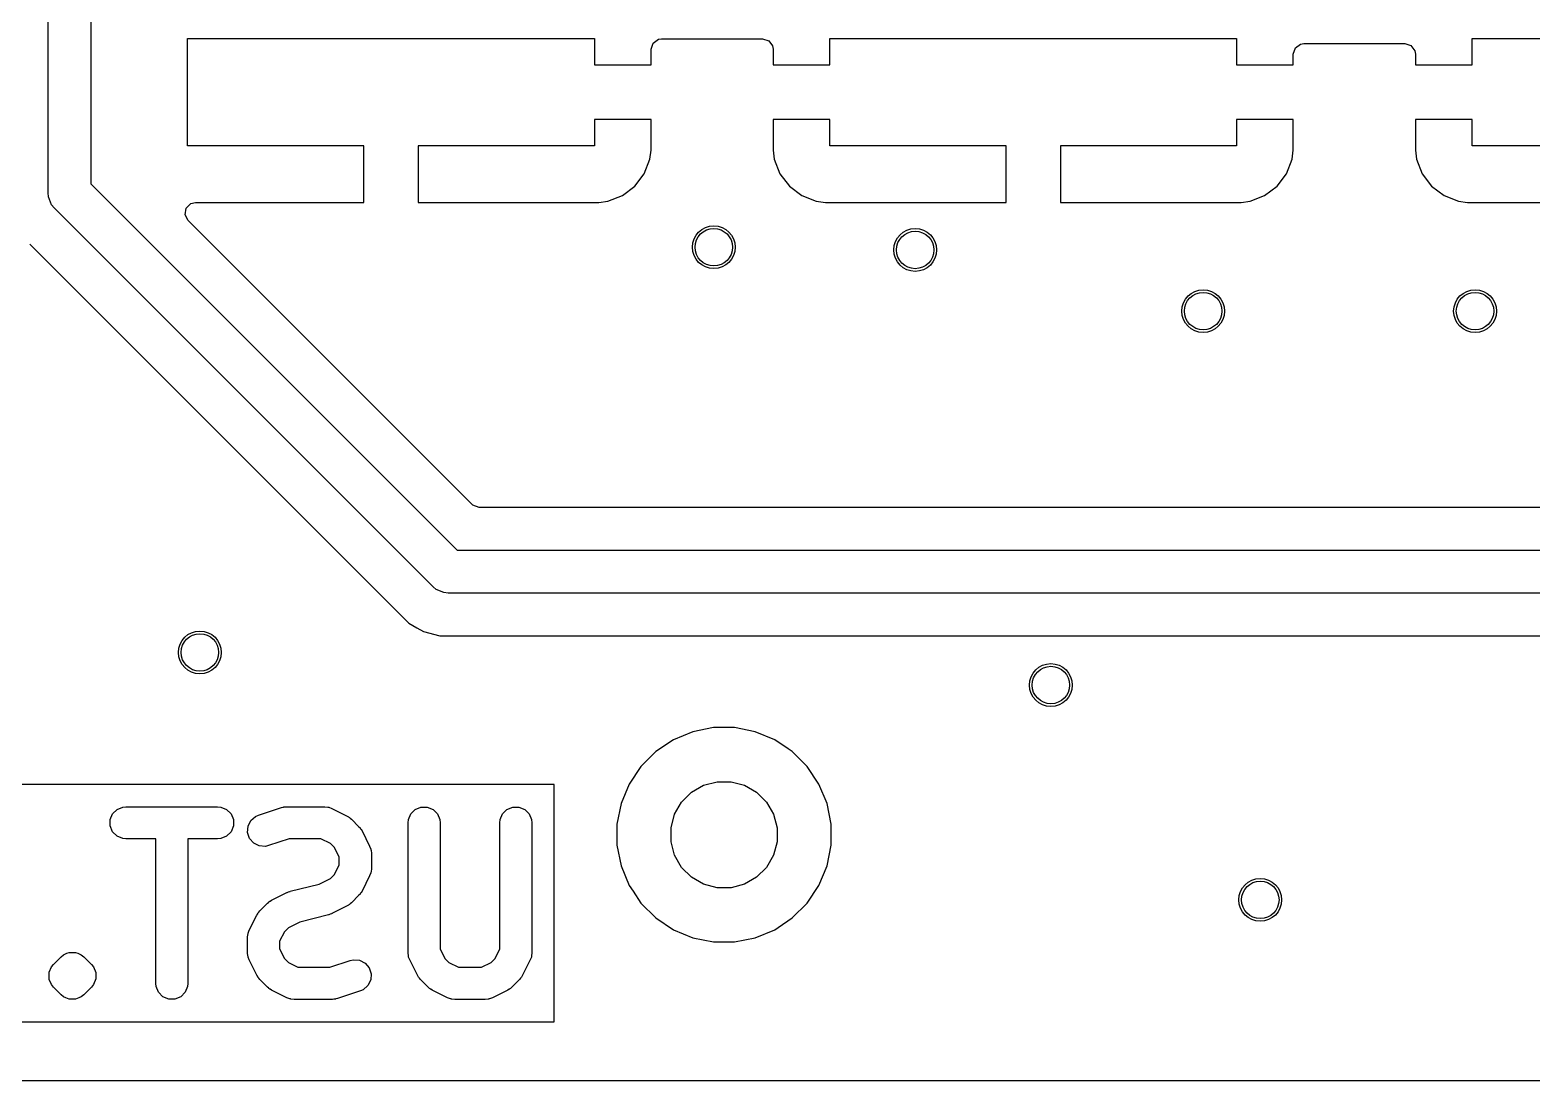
# Model space of a CAD drawing. Extents: x 3.9 to 7.48, y -4.89 to -2.91.
# Drawn here: x 4.357 to 4.91, y -4.887 to -4.501 of the extents above; entities that cross this region are included whole.
import ezdxf

# ---------------------------------------------------------------- set-up
doc = ezdxf.new("R2010")
doc.units = 0
doc.header["$MEASUREMENT"] = 0
doc.layers.add('BLACK', color=7, linetype='CONTINUOUS')

msp = doc.modelspace()

# ---------------------------------------------------------------- linework, layer by layer
at = {"layer": 'BLACK', "linetype": 'CONTINUOUS'}
for p, q in [((4.37955, -4.48352), (4.37955, -4.55726)), ((4.3638, -4.56052), (4.3638, -4.48678)), ((4.41513, -4.54319), (4.41513, -4.50382)), ((4.41513, -4.50382), (4.56474, -4.50382)), ((4.56474, -4.50382), (4.56474, -4.5135)), ((4.5856, -4.50773), (4.58635, -4.50544)), ((4.58635, -4.50544), (4.5883, -4.50403)), ((4.5883, -4.50403), (4.5895, -4.50384)), ((4.5895, -4.50384), (4.62659, -4.50384)), ((4.62659, -4.50384), (4.62888, -4.50458)), ((4.62888, -4.50458), (4.6303, -4.50653)), ((4.6303, -4.50653), (4.63049, -4.50773)), ((4.65135, -4.5135), (4.65135, -4.50382)), ((4.65135, -4.50382), (4.80096, -4.50382)), ((4.80096, -4.50382), (4.80096, -4.5135)), ((4.82182, -4.5095), (4.82257, -4.50721)), ((4.82257, -4.50721), (4.82452, -4.5058)), ((4.82452, -4.5058), (4.82572, -4.50561)), ((4.82572, -4.50561), (4.86281, -4.50561)), ((4.86281, -4.50561), (4.8651, -4.50635)), ((4.8651, -4.50635), (4.86652, -4.5083)), ((4.88757, -4.5135), (4.88757, -4.50382)), ((4.88757, -4.50382), (5.03718, -4.50382)), ((4.5856, -4.5135), (4.5856, -4.50773)), ((4.63049, -4.50773), (4.63049, -4.5135)), ((4.82182, -4.5135), (4.82182, -4.5095)), ((4.86652, -4.5083), (4.86671, -4.5095)), ((4.86671, -4.5095), (4.86671, -4.5135)), ((4.56474, -4.5135), (4.5856, -4.5135)), ((4.5856, -4.5135), (4.5856, -4.5135)), ((4.63049, -4.5135), (4.63049, -4.5135)), ((4.63049, -4.5135), (4.65135, -4.5135)), ((4.80096, -4.5135), (4.82182, -4.5135)), ((4.82182, -4.5135), (4.82182, -4.5135)), ((4.86671, -4.5135), (4.86671, -4.5135)), ((4.86671, -4.5135), (4.88757, -4.5135)), ((4.5856, -4.5335), (4.56474, -4.5335)), ((4.56474, -4.5335), (4.56474, -4.54319)), ((4.5856, -4.54482), (4.5856, -4.5335)), ((4.5856, -4.5335), (4.5856, -4.5335)), ((4.65135, -4.5335), (4.63049, -4.5335)), ((4.63049, -4.5335), (4.63049, -4.5335)), ((4.63049, -4.5335), (4.63049, -4.54482)), ((4.65135, -4.54319), (4.65135, -4.5335)), ((4.82182, -4.5335), (4.80096, -4.5335)), ((4.80096, -4.5335), (4.80096, -4.54319)), ((4.82182, -4.54482), (4.82182, -4.5335)), ((4.82182, -4.5335), (4.82182, -4.5335)), ((4.88757, -4.5335), (4.86671, -4.5335)), ((4.86671, -4.5335), (4.86671, -4.5335)), ((4.86671, -4.5335), (4.86671, -4.54482)), ((4.88757, -4.54319), (4.88757, -4.5335)), ((4.47993, -4.54319), (4.41513, -4.54319)), ((4.47993, -4.56405), (4.47993, -4.54319)), ((4.56474, -4.54319), (4.49993, -4.54319)), ((4.49993, -4.54319), (4.49993, -4.56405)), ((4.5852, -4.54817), (4.5856, -4.54482)), ((4.5856, -4.54482), (4.5856, -4.54482)), ((4.63049, -4.54482), (4.63089, -4.54817)), ((4.71616, -4.54319), (4.65135, -4.54319)), ((4.71616, -4.56405), (4.71616, -4.54319)), ((4.80096, -4.54319), (4.73616, -4.54319)), ((4.73616, -4.54319), (4.73616, -4.56405)), ((4.82142, -4.54817), (4.82182, -4.54482)), ((4.82182, -4.54482), (4.82182, -4.54482)), ((4.86671, -4.54482), (4.86711, -4.54817)), ((4.95238, -4.54319), (4.88757, -4.54319)), ((4.5831, -4.55351), (4.5852, -4.54817)), ((4.63089, -4.54817), (4.63299, -4.55351)), ((4.81932, -4.55351), (4.82142, -4.54817)), ((4.86711, -4.54817), (4.86921, -4.55351)), ((4.37955, -4.55726), (4.51424, -4.69195)), ((4.57963, -4.55808), (4.5831, -4.55351)), ((4.63299, -4.55351), (4.63646, -4.55808)), ((4.81585, -4.55808), (4.81932, -4.55351)), ((4.86921, -4.55351), (4.87268, -4.55808)), ((4.36395, -4.56205), (4.3638, -4.56052)), ((4.36513, -4.56489), (4.36395, -4.56205)), ((4.56972, -4.56365), (4.57506, -4.56155)), ((4.57506, -4.56155), (4.57963, -4.55808)), ((4.57963, -4.55808), (4.57963, -4.55808)), ((4.63646, -4.55808), (4.63646, -4.55808)), ((4.63646, -4.55808), (4.64103, -4.56155)), ((4.64103, -4.56155), (4.64637, -4.56365)), ((4.80595, -4.56365), (4.81128, -4.56155)), ((4.81128, -4.56155), (4.81585, -4.55808)), ((4.81585, -4.55808), (4.81585, -4.55808)), ((4.87268, -4.55808), (4.87268, -4.55808)), ((4.87268, -4.55808), (4.87725, -4.56155)), ((4.87725, -4.56155), (4.88259, -4.56365)), ((4.36611, -4.56608), (4.36513, -4.56489)), ((4.50541, -4.70539), (4.36611, -4.56608)), ((4.4142, -4.56856), (4.41458, -4.56618)), ((4.41458, -4.56618), (4.41629, -4.56448)), ((4.41629, -4.56448), (4.41805, -4.56405)), ((4.41805, -4.56405), (4.47993, -4.56405)), ((4.47993, -4.56405), (4.47993, -4.56405)), ((4.49993, -4.56405), (4.49993, -4.56405)), ((4.49993, -4.56405), (4.56637, -4.56405)), ((4.56637, -4.56405), (4.56972, -4.56365)), ((4.56637, -4.56405), (4.56637, -4.56405)), ((4.64637, -4.56365), (4.64972, -4.56405)), ((4.64972, -4.56405), (4.64972, -4.56405)), ((4.64972, -4.56405), (4.71616, -4.56405)), ((4.71616, -4.56405), (4.71616, -4.56405)), ((4.73616, -4.56405), (4.73616, -4.56405)), ((4.73616, -4.56405), (4.80259, -4.56405)), ((4.80259, -4.56405), (4.80595, -4.56365)), ((4.80259, -4.56405), (4.80259, -4.56405)), ((4.88259, -4.56365), (4.88594, -4.56405)), ((4.88594, -4.56405), (4.88594, -4.56405)), ((4.88594, -4.56405), (4.95238, -4.56405)), ((4.4153, -4.57071), (4.4142, -4.56856)), ((4.51963, -4.67504), (4.4153, -4.57071)), ((4.35716, -4.57943), (4.49206, -4.71434)), ((4.52009, -4.67543), (4.51963, -4.67504)), ((4.52239, -4.67618), (4.52009, -4.67543)), ((5.29074, -4.67618), (4.52239, -4.67618)), ((4.51424, -4.69195), (5.29976, -4.69195)), ((4.5066, -4.70637), (4.50541, -4.70539)), ((4.50944, -4.70754), (4.5066, -4.70637)), ((4.51098, -4.70769), (4.50944, -4.70754)), ((5.29976, -4.70769), (4.51098, -4.70769)), ((4.49206, -4.71434), (4.49206, -4.71434)), ((4.49206, -4.71434), (4.49646, -4.71874)), ((4.49646, -4.71874), (4.49943, -4.72045)), ((4.49943, -4.72045), (4.50185, -4.72185)), ((4.50185, -4.72185), (4.50185, -4.72185)), ((4.50185, -4.72185), (4.50185, -4.72185)), ((4.50185, -4.72185), (4.50787, -4.72346)), ((4.50787, -4.72346), (4.50787, -4.72346)), ((4.50787, -4.72346), (4.51433, -4.72346)), ((4.51433, -4.72346), (4.51433, -4.72346)), ((4.51433, -4.72346), (5.29074, -4.72346)), ((4.5938, -4.76167), (4.58734, -4.76598)), ((4.60096, -4.7587), (4.5938, -4.76167)), ((4.60857, -4.75718), (4.60096, -4.7587)), ((4.60096, -4.7587), (4.60096, -4.7587)), ((4.61633, -4.75718), (4.60857, -4.75718)), ((4.60857, -4.75718), (4.60857, -4.75718)), ((4.62394, -4.7587), (4.61633, -4.75718)), ((4.61633, -4.75718), (4.61633, -4.75718)), ((4.63111, -4.76167), (4.62394, -4.7587)), ((4.63598, -4.76492), (4.63111, -4.76167)), ((4.63111, -4.76167), (4.63111, -4.76167)), ((4.63111, -4.76167), (4.63111, -4.76167)), ((4.58734, -4.76598), (4.58186, -4.77146)), ((4.58734, -4.76598), (4.58734, -4.76598)), ((4.63756, -4.76598), (4.63598, -4.76492)), ((4.64305, -4.77146), (4.63756, -4.76598)), ((4.58186, -4.77146), (4.57755, -4.77791)), ((4.58186, -4.77146), (4.58186, -4.77146)), ((4.64736, -4.77791), (4.64305, -4.77146)), ((4.54994, -4.77806), (4.23774, -4.77806)), ((4.54994, -4.79269), (4.54994, -4.77806)), ((4.57755, -4.77791), (4.57458, -4.78508)), ((4.60492, -4.77839), (4.60988, -4.77706)), ((4.60988, -4.77706), (4.61502, -4.77706)), ((4.61502, -4.77706), (4.61999, -4.77839)), ((4.65033, -4.78508), (4.64736, -4.77791)), ((4.59684, -4.78459), (4.60047, -4.78095)), ((4.60047, -4.78095), (4.60492, -4.77839)), ((4.61999, -4.77839), (4.62444, -4.78095)), ((4.62444, -4.78095), (4.62807, -4.78459)), ((4.38666, -4.79102), (4.38755, -4.78889)), ((4.38755, -4.78889), (4.38918, -4.78726)), ((4.38918, -4.78726), (4.3913, -4.78638)), ((4.3913, -4.78638), (4.39246, -4.78626)), ((4.39246, -4.78626), (4.4262, -4.78626)), ((4.4262, -4.78626), (4.42735, -4.78638)), ((4.42735, -4.78638), (4.42948, -4.78726)), ((4.42948, -4.78726), (4.43111, -4.78889)), ((4.43111, -4.78889), (4.43199, -4.79102)), ((4.44015, -4.78985), (4.44121, -4.78938)), ((4.44121, -4.78938), (4.44964, -4.78657)), ((4.44964, -4.78657), (4.45022, -4.78644)), ((4.45022, -4.78644), (4.45036, -4.78638)), ((4.45036, -4.78638), (4.45057, -4.78635)), ((4.45057, -4.78635), (4.45077, -4.78631)), ((4.45077, -4.78631), (4.45093, -4.78632)), ((4.45093, -4.78632), (4.45151, -4.78626)), ((4.45151, -4.78626), (4.46557, -4.78626)), ((4.46557, -4.78626), (4.46672, -4.78638)), ((4.46672, -4.78638), (4.46692, -4.78646)), ((4.46692, -4.78646), (4.46713, -4.78647)), ((4.46713, -4.78647), (4.46821, -4.78689)), ((4.46821, -4.78689), (4.47384, -4.7897)), ((4.49634, -4.79102), (4.49722, -4.78889)), ((4.49722, -4.78889), (4.49885, -4.78726)), ((4.49885, -4.78726), (4.50098, -4.78638)), ((4.50098, -4.78638), (4.50328, -4.78638)), ((4.50328, -4.78638), (4.50541, -4.78726)), ((4.50541, -4.78726), (4.50704, -4.78889)), ((4.50704, -4.78889), (4.50792, -4.79102)), ((4.53008, -4.79102), (4.53097, -4.78889)), ((4.53097, -4.78889), (4.5326, -4.78726)), ((4.5326, -4.78726), (4.53472, -4.78638)), ((4.53472, -4.78638), (4.53703, -4.78638)), ((4.53703, -4.78638), (4.53916, -4.78726)), ((4.53916, -4.78726), (4.54079, -4.78889)), ((4.54079, -4.78889), (4.54167, -4.79102)), ((4.57458, -4.78508), (4.57306, -4.79269)), ((4.57458, -4.78508), (4.57458, -4.78508)), ((4.59294, -4.794), (4.59427, -4.78904)), ((4.59427, -4.78904), (4.59684, -4.78459)), ((4.62807, -4.78459), (4.63064, -4.78904)), ((4.63064, -4.78904), (4.63197, -4.794)), ((4.65184, -4.79269), (4.65033, -4.78508)), ((4.38666, -4.79332), (4.38666, -4.79102)), ((4.38755, -4.79545), (4.38666, -4.79332)), ((4.43199, -4.79332), (4.43111, -4.79545)), ((4.43199, -4.79102), (4.43199, -4.79332)), ((4.43722, -4.79572), (4.43738, -4.79342)), ((4.43738, -4.79342), (4.43841, -4.79136)), ((4.43841, -4.79136), (4.44015, -4.78985)), ((4.47384, -4.7897), (4.47433, -4.79001)), ((4.47433, -4.79001), (4.47448, -4.79007)), ((4.47448, -4.79007), (4.47464, -4.7902)), ((4.47464, -4.7902), (4.47482, -4.79031)), ((4.47482, -4.79031), (4.47492, -4.79043)), ((4.47492, -4.79043), (4.47537, -4.7908)), ((4.47537, -4.7908), (4.47818, -4.79362)), ((4.47818, -4.79362), (4.47856, -4.79407)), ((4.47856, -4.79407), (4.47867, -4.79417)), ((4.47867, -4.79417), (4.47879, -4.79435)), ((4.47879, -4.79435), (4.47892, -4.79451)), ((4.47892, -4.79451), (4.47898, -4.79465)), ((4.47898, -4.79465), (4.47929, -4.79515)), ((4.49622, -4.79217), (4.49634, -4.79102)), ((4.49622, -4.83997), (4.49622, -4.79217)), ((4.50792, -4.79102), (4.50804, -4.79217)), ((4.50804, -4.79217), (4.50804, -4.83858)), ((4.52997, -4.79217), (4.53008, -4.79102)), ((4.52997, -4.83858), (4.52997, -4.79217)), ((4.54167, -4.79102), (4.54178, -4.79217)), ((4.54178, -4.79217), (4.54178, -4.83997)), ((4.54994, -4.86533), (4.54994, -4.79269)), ((4.57306, -4.79269), (4.57306, -4.80045)), ((4.59294, -4.79914), (4.59294, -4.794)), ((4.63197, -4.794), (4.63197, -4.79914)), ((4.65184, -4.80045), (4.65184, -4.79269)), ((4.38918, -4.79708), (4.38755, -4.79545)), ((4.3913, -4.79796), (4.38918, -4.79708)), ((4.39246, -4.79807), (4.3913, -4.79796)), ((4.40342, -4.79807), (4.39246, -4.79807)), ((4.40342, -4.85122), (4.40342, -4.79807)), ((4.4262, -4.79807), (4.41524, -4.79807)), ((4.41524, -4.79807), (4.41524, -4.85122)), ((4.42735, -4.79796), (4.4262, -4.79807)), ((4.42948, -4.79708), (4.42735, -4.79796)), ((4.43111, -4.79545), (4.42948, -4.79708)), ((4.43794, -4.7979), (4.43722, -4.79572)), ((4.43945, -4.79965), (4.43794, -4.7979)), ((4.44152, -4.80068), (4.43945, -4.79965)), ((4.45247, -4.79807), (4.44494, -4.80058)), ((4.46418, -4.79807), (4.45247, -4.79807)), ((4.4677, -4.79983), (4.46418, -4.79807)), ((4.46916, -4.80129), (4.4677, -4.79983)), ((4.47929, -4.79515), (4.4821, -4.80078)), ((4.59427, -4.80411), (4.59294, -4.79914)), ((4.63197, -4.79914), (4.63064, -4.80411)), ((4.44381, -4.80084), (4.44152, -4.80068)), ((4.44494, -4.80058), (4.44381, -4.80084)), ((4.47092, -4.80481), (4.46916, -4.80129)), ((4.47092, -4.80765), (4.47092, -4.80481)), ((4.4821, -4.80078), (4.48252, -4.80186)), ((4.48252, -4.80186), (4.48253, -4.80207)), ((4.48253, -4.80207), (4.48261, -4.80226)), ((4.48261, -4.80226), (4.48273, -4.80342)), ((4.48273, -4.80342), (4.48273, -4.80904)), ((4.57306, -4.80045), (4.57458, -4.80806)), ((4.59684, -4.80856), (4.59427, -4.80411)), ((4.63064, -4.80411), (4.62807, -4.80856)), ((4.65033, -4.80806), (4.65184, -4.80045)), ((4.4677, -4.81262), (4.46916, -4.81117)), ((4.46916, -4.81117), (4.47092, -4.80765)), ((4.48252, -4.8106), (4.4821, -4.81168)), ((4.48253, -4.81039), (4.48252, -4.8106)), ((4.48261, -4.81019), (4.48253, -4.81039)), ((4.48273, -4.80904), (4.48261, -4.81019)), ((4.57458, -4.80806), (4.57458, -4.80806)), ((4.57458, -4.80806), (4.57755, -4.81523)), ((4.60047, -4.81219), (4.59684, -4.80856)), ((4.62807, -4.80856), (4.62444, -4.81219)), ((4.64736, -4.81523), (4.65033, -4.80806)), ((4.45289, -4.81737), (4.46351, -4.81472)), ((4.46351, -4.81472), (4.4677, -4.81262)), ((4.4821, -4.81168), (4.47929, -4.81731)), ((4.57755, -4.81523), (4.57898, -4.81737)), ((4.60492, -4.81476), (4.60047, -4.81219)), ((4.60988, -4.81609), (4.60492, -4.81476)), ((4.61502, -4.81609), (4.60988, -4.81609)), ((4.61999, -4.81476), (4.61502, -4.81609)), ((4.62444, -4.81219), (4.61999, -4.81476)), ((4.64305, -4.82168), (4.64736, -4.81523)), ((4.44171, -4.82455), (4.44452, -4.82174)), ((4.44452, -4.82174), (4.44498, -4.82137)), ((4.44498, -4.82137), (4.44508, -4.82125)), ((4.44508, -4.82125), (4.44526, -4.82114)), ((4.44526, -4.82114), (4.44542, -4.821)), ((4.44542, -4.821), (4.44556, -4.82094)), ((4.44556, -4.82094), (4.44606, -4.82063)), ((4.44606, -4.82063), (4.45168, -4.81782)), ((4.45168, -4.81782), (4.45177, -4.81779)), ((4.45177, -4.81779), (4.4518, -4.81776)), ((4.4518, -4.81776), (4.45228, -4.81759)), ((4.45228, -4.81759), (4.45276, -4.81741)), ((4.45276, -4.81741), (4.45281, -4.8174)), ((4.45281, -4.8174), (4.45289, -4.81737)), ((4.47433, -4.82245), (4.47384, -4.82276)), ((4.47448, -4.82239), (4.47433, -4.82245)), ((4.47464, -4.82225), (4.47448, -4.82239)), ((4.47482, -4.82214), (4.47464, -4.82225)), ((4.47492, -4.82202), (4.47482, -4.82214)), ((4.47537, -4.82165), (4.47492, -4.82202)), ((4.47818, -4.81884), (4.47537, -4.82165)), ((4.47856, -4.81839), (4.47818, -4.81884)), ((4.47867, -4.81829), (4.47856, -4.81839)), ((4.47879, -4.81811), (4.47867, -4.81829)), ((4.47892, -4.81795), (4.47879, -4.81811)), ((4.47898, -4.8178), (4.47892, -4.81795)), ((4.47929, -4.81731), (4.47898, -4.8178)), ((4.57898, -4.81737), (4.58186, -4.82168)), ((4.58186, -4.82168), (4.58734, -4.82717)), ((4.63756, -4.82717), (4.64305, -4.82168)), ((4.43779, -4.83171), (4.44061, -4.82608)), ((4.44061, -4.82608), (4.44092, -4.82559)), ((4.44092, -4.82559), (4.44098, -4.82544)), ((4.44098, -4.82544), (4.44111, -4.82528)), ((4.44111, -4.82528), (4.44122, -4.8251)), ((4.44122, -4.8251), (4.44134, -4.825)), ((4.44134, -4.825), (4.44171, -4.82455)), ((4.467, -4.82602), (4.45639, -4.82867)), ((4.46709, -4.82599), (4.467, -4.82602)), ((4.46713, -4.82598), (4.46709, -4.82599)), ((4.46761, -4.8258), (4.46713, -4.82598)), ((4.46809, -4.82563), (4.46761, -4.8258)), ((4.46813, -4.8256), (4.46809, -4.82563)), ((4.46821, -4.82557), (4.46813, -4.8256)), ((4.47384, -4.82276), (4.46821, -4.82557)), ((4.58734, -4.82717), (4.5938, -4.83148)), ((4.6323, -4.83069), (4.63756, -4.82717)), ((4.43717, -4.83435), (4.43728, -4.8332)), ((4.43728, -4.8332), (4.43736, -4.833)), ((4.43736, -4.833), (4.43738, -4.83279)), ((4.43738, -4.83279), (4.43779, -4.83171)), ((4.45074, -4.83222), (4.44898, -4.83574)), ((4.4522, -4.83077), (4.45074, -4.83222)), ((4.45639, -4.82867), (4.4522, -4.83077)), ((4.5938, -4.83148), (4.60096, -4.83445)), ((4.62394, -4.83445), (4.63111, -4.83148)), ((4.63111, -4.83148), (4.6323, -4.83069)), ((4.43717, -4.83997), (4.43717, -4.83435)), ((4.44898, -4.83574), (4.44898, -4.83858)), ((4.44898, -4.83858), (4.45074, -4.8421)), ((4.50804, -4.83858), (4.5098, -4.8421)), ((4.52821, -4.8421), (4.52997, -4.83858)), ((4.60096, -4.83445), (4.60857, -4.83596)), ((4.60857, -4.83596), (4.60857, -4.83596)), ((4.60857, -4.83596), (4.61633, -4.83596)), ((4.61633, -4.83596), (4.62394, -4.83445)), ((4.61633, -4.83596), (4.61633, -4.83596)), ((4.36505, -4.84513), (4.36578, -4.84423)), ((4.36578, -4.84423), (4.3686, -4.84142)), ((4.3686, -4.84142), (4.36949, -4.84069)), ((4.36949, -4.84069), (4.37074, -4.84017)), ((4.37074, -4.84017), (4.37162, -4.83981)), ((4.37162, -4.83981), (4.37392, -4.83981)), ((4.37392, -4.83981), (4.37481, -4.84017)), ((4.37481, -4.84017), (4.37605, -4.84069)), ((4.37605, -4.84069), (4.37605, -4.84069)), ((4.37605, -4.84069), (4.37695, -4.84142)), ((4.37695, -4.84142), (4.37976, -4.84423)), ((4.37976, -4.84423), (4.38049, -4.84513)), ((4.43728, -4.84113), (4.43717, -4.83997)), ((4.43736, -4.84132), (4.43728, -4.84113)), ((4.43738, -4.84153), (4.43736, -4.84132)), ((4.43779, -4.84262), (4.43738, -4.84153)), ((4.44061, -4.84824), (4.43779, -4.84262)), ((4.45074, -4.8421), (4.4522, -4.84356)), ((4.4522, -4.84356), (4.45572, -4.84532)), ((4.46743, -4.84532), (4.47495, -4.84281)), ((4.47495, -4.84281), (4.47608, -4.84255)), ((4.47608, -4.84255), (4.47838, -4.84271)), ((4.47838, -4.84271), (4.48044, -4.84375)), ((4.48044, -4.84375), (4.48195, -4.84549)), ((4.49634, -4.84113), (4.49622, -4.83997)), ((4.49642, -4.84132), (4.49634, -4.84113)), ((4.49643, -4.84153), (4.49642, -4.84132)), ((4.49685, -4.84262), (4.49643, -4.84153)), ((4.49966, -4.84824), (4.49685, -4.84262)), ((4.5098, -4.8421), (4.51125, -4.84356)), ((4.51125, -4.84356), (4.51477, -4.84532)), ((4.52323, -4.84532), (4.52675, -4.84356)), ((4.52675, -4.84356), (4.52821, -4.8421)), ((4.54116, -4.84262), (4.53835, -4.84824)), ((4.54157, -4.84153), (4.54116, -4.84262)), ((4.54159, -4.84132), (4.54157, -4.84153)), ((4.54167, -4.84113), (4.54159, -4.84132)), ((4.54178, -4.83997), (4.54167, -4.84113)), ((4.36417, -4.84726), (4.36425, -4.84705)), ((4.36417, -4.84956), (4.36417, -4.84726)), ((4.36425, -4.84977), (4.36417, -4.84956)), ((4.36505, -4.85169), (4.36425, -4.84977)), ((4.36425, -4.84705), (4.36505, -4.84513)), ((4.38049, -4.84513), (4.38138, -4.84726)), ((4.38138, -4.84956), (4.38049, -4.85169)), ((4.38138, -4.84726), (4.38138, -4.84848)), ((4.38138, -4.84848), (4.38138, -4.84956)), ((4.44092, -4.84874), (4.44061, -4.84824)), ((4.44098, -4.84888), (4.44092, -4.84874)), ((4.44111, -4.84904), (4.44098, -4.84888)), ((4.44122, -4.84922), (4.44111, -4.84904)), ((4.44134, -4.84932), (4.44122, -4.84922)), ((4.44171, -4.84977), (4.44134, -4.84932)), ((4.44452, -4.85259), (4.44171, -4.84977)), ((4.45572, -4.84532), (4.46743, -4.84532)), ((4.48252, -4.84997), (4.48149, -4.85203)), ((4.48195, -4.84549), (4.48268, -4.84767)), ((4.48268, -4.84767), (4.48252, -4.84997)), ((4.49997, -4.84874), (4.49966, -4.84824)), ((4.50003, -4.84888), (4.49997, -4.84874)), ((4.50017, -4.84904), (4.50003, -4.84888)), ((4.50028, -4.84922), (4.50017, -4.84904)), ((4.5004, -4.84932), (4.50028, -4.84922)), ((4.50077, -4.84977), (4.5004, -4.84932)), ((4.50358, -4.85259), (4.50077, -4.84977)), ((4.51477, -4.84532), (4.52323, -4.84532)), ((4.53724, -4.84977), (4.53443, -4.85259)), ((4.53761, -4.84932), (4.53724, -4.84977)), ((4.53773, -4.84922), (4.53761, -4.84932)), ((4.53784, -4.84904), (4.53773, -4.84922)), ((4.53797, -4.84888), (4.53784, -4.84904)), ((4.53803, -4.84874), (4.53797, -4.84888)), ((4.53835, -4.84824), (4.53803, -4.84874)), ((4.36578, -4.85259), (4.36505, -4.85169)), ((4.36505, -4.85169), (4.36505, -4.85169)), ((4.3686, -4.8554), (4.36578, -4.85259)), ((4.36949, -4.85613), (4.3686, -4.8554)), ((4.37695, -4.8554), (4.37605, -4.85613)), ((4.37976, -4.85259), (4.37695, -4.8554)), ((4.38049, -4.85169), (4.37976, -4.85259)), ((4.40354, -4.85237), (4.40342, -4.85122)), ((4.40442, -4.8545), (4.40354, -4.85237)), ((4.40605, -4.85613), (4.40442, -4.8545)), ((4.41424, -4.8545), (4.41261, -4.85613)), ((4.41512, -4.85237), (4.41424, -4.8545)), ((4.41524, -4.85122), (4.41512, -4.85237)), ((4.44498, -4.85296), (4.44452, -4.85259)), ((4.44508, -4.85308), (4.44498, -4.85296)), ((4.44526, -4.85319), (4.44508, -4.85308)), ((4.44542, -4.85332), (4.44526, -4.85319)), ((4.44556, -4.85338), (4.44542, -4.85332)), ((4.44606, -4.85369), (4.44556, -4.85338)), ((4.45168, -4.8565), (4.44606, -4.85369)), ((4.47869, -4.85401), (4.47025, -4.85683)), ((4.47975, -4.85354), (4.47869, -4.85401)), ((4.48149, -4.85203), (4.47975, -4.85354)), ((4.50403, -4.85296), (4.50358, -4.85259)), ((4.50413, -4.85308), (4.50403, -4.85296)), ((4.50431, -4.85319), (4.50413, -4.85308)), ((4.50447, -4.85332), (4.50431, -4.85319)), ((4.50462, -4.85338), (4.50447, -4.85332)), ((4.50511, -4.85369), (4.50462, -4.85338)), ((4.51074, -4.8565), (4.50511, -4.85369)), ((4.53289, -4.85369), (4.52727, -4.8565)), ((4.53339, -4.85338), (4.53289, -4.85369)), ((4.53353, -4.85332), (4.53339, -4.85338)), ((4.5337, -4.85319), (4.53353, -4.85332)), ((4.53387, -4.85308), (4.5337, -4.85319)), ((4.53397, -4.85296), (4.53387, -4.85308)), ((4.53443, -4.85259), (4.53397, -4.85296)), ((4.37039, -4.8565), (4.36949, -4.85613)), ((4.36949, -4.85613), (4.36949, -4.85613)), ((4.37162, -4.85701), (4.37039, -4.8565)), ((4.37392, -4.85701), (4.37162, -4.85701)), ((4.37162, -4.85701), (4.37162, -4.85701)), ((4.37162, -4.85701), (4.37162, -4.85701)), ((4.37515, -4.8565), (4.37392, -4.85701)), ((4.37392, -4.85701), (4.37392, -4.85701)), ((4.37605, -4.85613), (4.37515, -4.8565)), ((4.40818, -4.85701), (4.40605, -4.85613)), ((4.41048, -4.85701), (4.40818, -4.85701)), ((4.41261, -4.85613), (4.41048, -4.85701)), ((4.45276, -4.85692), (4.45168, -4.8565)), ((4.45298, -4.85693), (4.45276, -4.85692)), ((4.45317, -4.85701), (4.45298, -4.85693)), ((4.45432, -4.85713), (4.45317, -4.85701)), ((4.46838, -4.85713), (4.45432, -4.85713)), ((4.46897, -4.85707), (4.46838, -4.85713)), ((4.46912, -4.85708), (4.46897, -4.85707)), ((4.46933, -4.85704), (4.46912, -4.85708)), ((4.46954, -4.85701), (4.46933, -4.85704)), ((4.46968, -4.85696), (4.46954, -4.85701)), ((4.47025, -4.85683), (4.46968, -4.85696)), ((4.51182, -4.85692), (4.51074, -4.8565)), ((4.51203, -4.85693), (4.51182, -4.85692)), ((4.51223, -4.85701), (4.51203, -4.85693)), ((4.51338, -4.85713), (4.51223, -4.85701)), ((4.52463, -4.85713), (4.51338, -4.85713)), ((4.52578, -4.85701), (4.52463, -4.85713)), ((4.52598, -4.85693), (4.52578, -4.85701)), ((4.52619, -4.85692), (4.52598, -4.85693)), ((4.52727, -4.8565), (4.52619, -4.85692)), ((4.23774, -4.86533), (4.54994, -4.86533)), ((4.54994, -4.86533), (4.54994, -4.86533)), ((7.47436, -4.8871), (3.90299, -4.8871))]:
    msp.add_line(p, q, dxfattribs=at)
at = {"layer": 'BLACK'}
for centre in [(4.60867, -4.58052), (4.68276, -4.58153), (4.78867, -4.60401), (4.88867, -4.60401), (4.41967, -4.72952), (4.73267, -4.74152), (4.80967, -4.82052)]:
    msp.add_circle(centre, 0.00787, dxfattribs=at)
at = {"layer": 'WHITE'}
for centre in [(4.60867, -4.58052), (4.68276, -4.58153), (4.78867, -4.60401), (4.88867, -4.60401), (4.41967, -4.72952), (4.73267, -4.74152), (4.80967, -4.82052)]:
    msp.add_circle(centre, 0.00689, dxfattribs=at)

doc.saveas('drawing.dxf')
